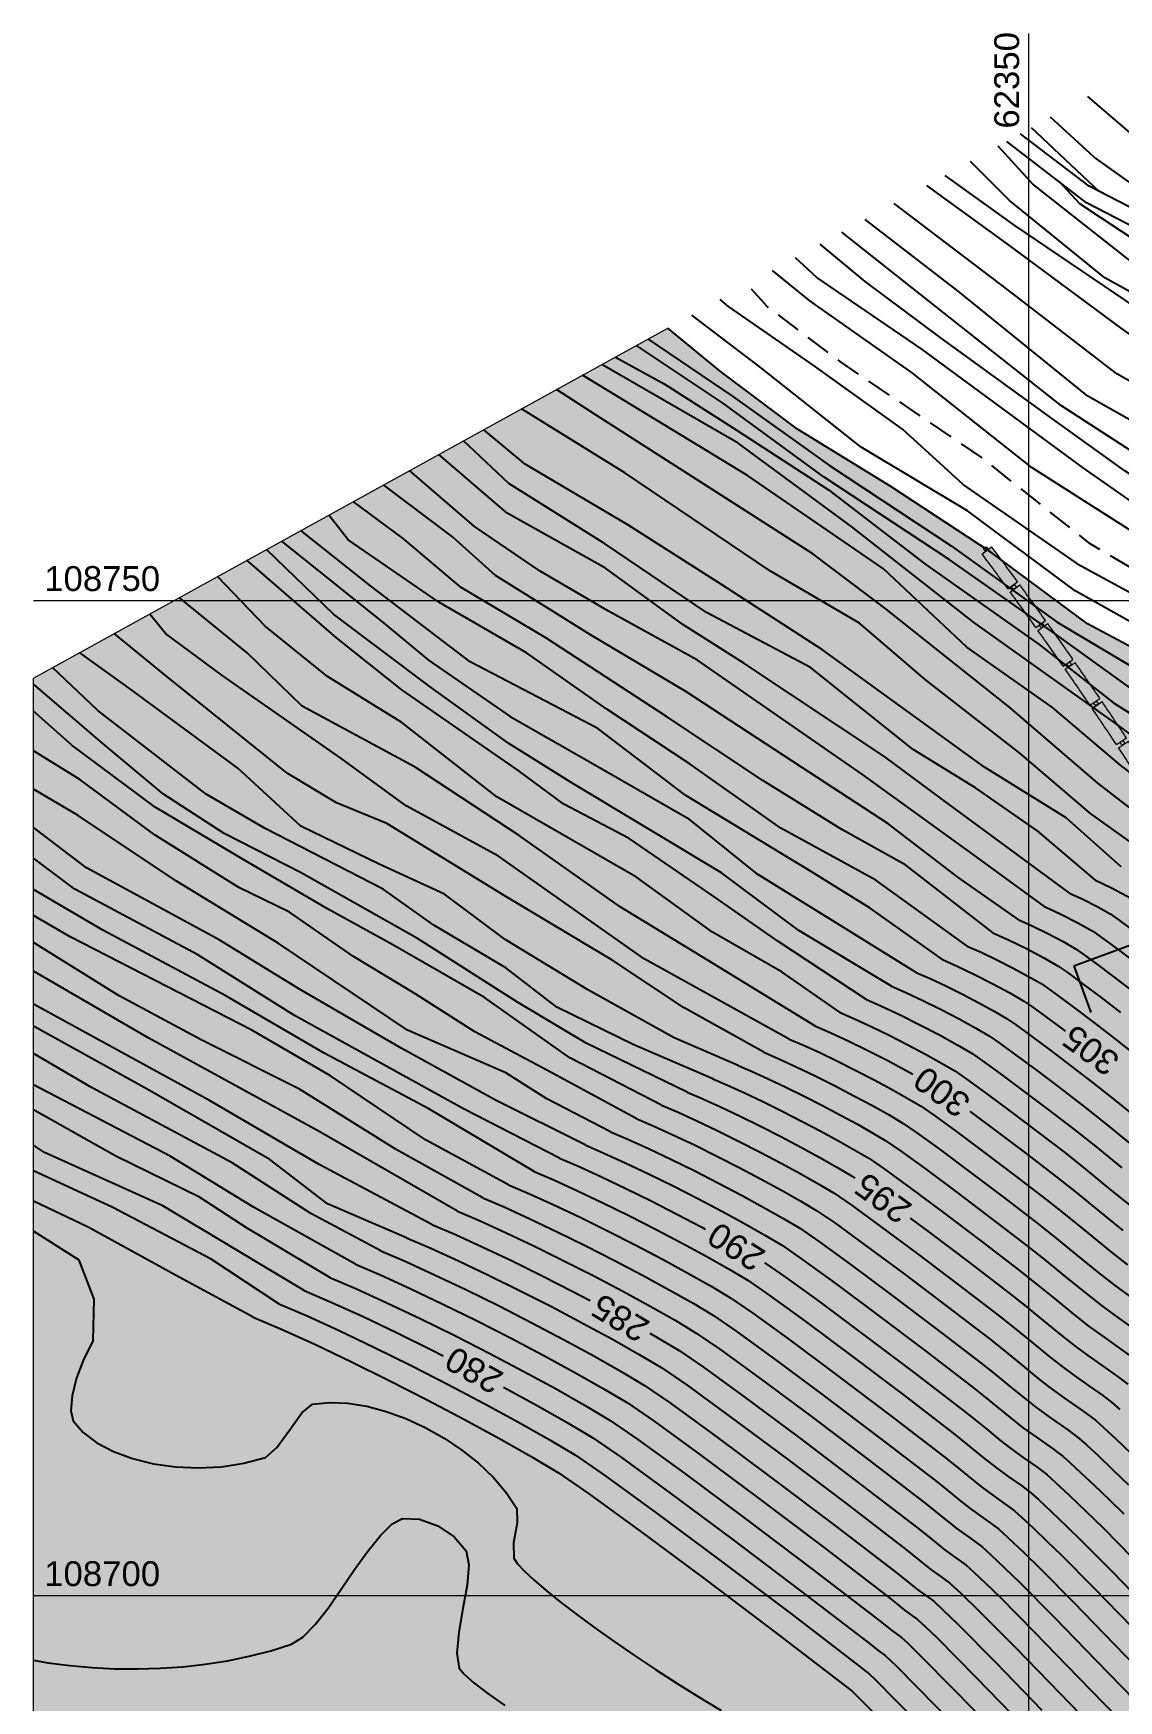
# Model space of a CAD drawing. Extents: x 61466 to 63015, y 108404 to 110397.
# Drawn here: x 62300 to 62354.5, y 109249.8 to 109333.6 of the extents above; entities that cross this region are included whole.
import ezdxf
from ezdxf.enums import TextEntityAlignment as Align

# ---------------------------------------------------------------- set-up
doc = ezdxf.new("R2010")
doc.units = 0
doc.header["$LTSCALE"] = 1.000015
doc.header["$MEASUREMENT"] = 0
doc.linetypes.add('TRATTEGGIATA2', pattern=[0.375, 0.25, -0.125])
for name, color, linetype in [('colore lago', 131, 'Continuous'), ('coordinate', 2, 'Continuous'), ('curve livello 1m', 2, 'Continuous'), ('curve livello 5m', 7, 'Continuous'), ('LIN025CO', 7, 'Continuous'), ('LIN07CO', 4, 'Continuous'), ('LINCOLO-ROSSO-025', 10, 'Continuous'), ('Strade', 7, 'Continuous'), ('TEXT050', 3, 'Continuous'), ('TRATTCOLO-32', 255, 'Continuous')]:
    doc.layers.add(name, color=color, linetype=linetype)
doc.layers.add('Colori bordi', color=5, linetype='Continuous', plot=False)
doc.layers.add('no_plot', color=5, linetype='Continuous', plot=False)
doc.styles.add('ARIAL', font='arial.ttf')

# ---------------------------------------------------------------- blocks, each defined once
blk = doc.blocks.new('SEZ1')
at = {"layer": 'LIN07CO'}
for q in [(-0.5, 1.5), (0, 0)]:
    blk.add_line((0, 1.5), q, dxfattribs=at)
at = {"layer": 'TEXT050', "style": 'ARIAL'}
blk.add_attdef('NOME_SEZIONE', text='', height=0.4, dxfattribs=at).set_placement((-0.25, 1.167), align=Align.MIDDLE)
blk = doc.blocks.new('barrageflott')
at = {"layer": 'TRATTCOLO-32'}
h = blk.add_hatch(color=256, dxfattribs=at)
h.paths.add_polyline_path([(-40.677, 110.423), (-41.157, 110.064, -0.002639), (-39.854, 108.3), (-39.369, 108.655, 0.002639)])
h.paths.add_polyline_path([(-39.257, 108.501), (-39.742, 108.147, -0.002639), (-38.458, 106.369), (-37.97, 106.717, 0.002639)])
h.paths.add_polyline_path([(-37.86, 106.563), (-38.348, 106.214, -0.002639), (-37.085, 104.422), (-36.593, 104.764, 0.002639)])
h.paths.add_polyline_path([(-36.484, 104.608), (-36.977, 104.266, -0.002639), (-35.735, 102.459), (-35.238, 102.796, 0.002639)])
h.paths.add_polyline_path([(-35.131, 102.639), (-35.628, 102.302, -0.002639), (-34.406, 100.48), (-33.906, 100.812, 0.002639)])
h.paths.add_polyline_path([(-33.801, 100.653), (-34.302, 100.322, -0.002639), (-33.101, 98.487), (-32.597, 98.813, 0.002639)])
h.paths.add_polyline_path([(-32.494, 98.653), (-32.998, 98.328, -0.002639), (-31.819, 96.479), (-31.311, 96.799, 0.002639)])
h.paths.add_polyline_path([(-31.21, 96.638), (-31.718, 96.318, -0.002639), (-30.56, 94.456), (-30.048, 94.77, 0.002639)])
h.paths.add_polyline_path([(-29.949, 94.608), (-30.46, 94.294, -0.002639), (-29.324, 92.419), (-28.809, 92.727, 0.002639)])
h.paths.add_polyline_path([(-28.711, 92.564), (-29.226, 92.256, -0.002639), (-28.111, 90.367), (-27.593, 90.67, 0.002639)])
h.paths.add_polyline_path([(-27.497, 90.505), (-28.016, 90.203, -0.002639), (-26.922, 88.302), (-26.401, 88.599, 0.002639)])
h.paths.add_polyline_path([(-26.307, 88.433), (-26.829, 88.137, -0.002639), (-25.757, 86.224), (-25.232, 86.514, 0.002639)])
h.paths.add_polyline_path([(-25.14, 86.348), (-25.665, 86.058, -0.002639), (-24.616, 84.132), (-24.088, 84.416, 0.002639)])
h.paths.add_polyline_path([(-23.998, 84.249), (-24.526, 83.965, -0.002639), (-23.499, 82.027), (-22.967, 82.306, 0.002639)])
h.paths.add_polyline_path([(-22.879, 82.137), (-23.411, 81.859, -0.002639), (-22.406, 79.91), (-21.871, 80.182, 0.002639)])
h.paths.add_polyline_path([(-21.785, 80.013), (-22.32, 79.741, -0.002639), (-21.337, 77.78), (-20.799, 78.046, 0.002639)])
h.paths.add_polyline_path([(-20.715, 77.876), (-21.253, 77.61, -0.002639), (-20.293, 75.639), (-19.752, 75.898, 0.002639)])
h.paths.add_polyline_path([(-19.67, 75.727), (-20.211, 75.468, -0.002639), (-19.274, 73.485), (-18.73, 73.738, 0.002639)])
h.paths.add_polyline_path([(-16.684, 69.21), (-17.233, 68.969, -0.002639), (-16.365, 66.956), (-15.812, 67.19, 0.002639)])
h.paths.add_polyline_path([(-17.654, 71.394), (-18.201, 71.147, -0.002639), (-17.309, 69.143), (-16.76, 69.384, 0.002639)])
h.paths.add_polyline_path([(-18.65, 73.566), (-19.194, 73.313, -0.002639), (-18.279, 71.32), (-17.732, 71.567, 0.002639)])
h = blk.add_hatch(color=256, dxfattribs=at)
h.paths.add_polyline_path([(-4.689, 33.162, 0.002639), (-5.201, 35.3), (-5.784, 35.158, -0.002639), (-5.273, 33.025)])
h.paths.add_polyline_path([(-5.247, 35.485, 0.002639), (-5.784, 37.618), (-6.365, 37.468, -0.002639), (-5.829, 35.342)])
h.paths.add_polyline_path([(-5.831, 37.802, 0.002639), (-6.393, 39.929), (-6.972, 39.773, -0.002639), (-6.412, 37.652)])
h.paths.add_polyline_path([(-6.442, 40.112, 0.002639), (-7.028, 42.232), (-7.606, 42.07, -0.002639), (-7.022, 39.956)])
h.paths.add_polyline_path([(-7.08, 42.415, 0.002639), (-7.69, 44.529), (-8.266, 44.359, -0.002639), (-7.657, 42.252)])
h.paths.add_polyline_path([(-7.744, 44.711, 0.002639), (-8.378, 46.817), (-8.952, 46.641, -0.002639), (-8.319, 44.541)])
h.paths.add_polyline_path([(-8.434, 46.999, 0.002639), (-9.092, 49.097), (-9.664, 48.915, -0.002639), (-9.007, 46.822)])
h.paths.add_polyline_path([(-9.15, 49.279, 0.002639), (-9.833, 51.37), (-10.402, 51.18, -0.002639), (-9.722, 49.095)])
h.paths.add_polyline_path([(-9.893, 51.55, 0.002639), (-10.599, 53.633), (-11.166, 53.437, -0.002639), (-10.462, 51.36)])
h.paths.add_polyline_path([(-10.661, 53.813, 0.002639), (-11.392, 55.887), (-11.956, 55.685, -0.002639), (-11.228, 53.616)])
h.paths.add_polyline_path([(-11.456, 56.066, 0.002639), (-12.21, 58.133), (-12.772, 57.924, -0.002639), (-12.02, 55.864)])
h.paths.add_polyline_path([(-12.276, 58.311, 0.002639), (-13.053, 60.368), (-13.614, 60.153, -0.002639), (-12.838, 58.102)])
h.paths.add_polyline_path([(-13.122, 60.546, 0.002639), (-13.923, 62.594), (-14.481, 62.373, -0.002639), (-13.682, 60.33)])
h.paths.add_polyline_path([(-13.993, 62.771, 0.002639), (-14.818, 64.81), (-15.373, 64.582, -0.002639), (-14.551, 62.549)])
h.paths.add_polyline_path([(-14.89, 64.986, 0.002639), (-15.738, 67.015), (-16.29, 66.781, -0.002639), (-15.445, 64.758)])
h = blk.add_hatch(color=256, dxfattribs=at)
h.paths.add_polyline_path([(-1.192, 14.374, 0.002639), (-1.506, 16.55), (-2.1, 16.462, -0.002639), (-1.786, 14.291)])
h.paths.add_polyline_path([(-1.534, 16.739, 0.002639), (-1.874, 18.912), (-2.466, 18.816, -0.002639), (-2.128, 16.649)])
h.paths.add_polyline_path([(-1.904, 19.099, 0.002639), (-2.268, 21.269), (-2.86, 21.166, -0.002639), (-2.496, 19.003)])
h.paths.add_polyline_path([(-2.301, 21.456, 0.002639), (-2.69, 23.621), (-3.28, 23.511, -0.002639), (-2.892, 21.353)])
h.paths.add_polyline_path([(-2.725, 23.808, 0.002639), (-3.139, 25.968), (-3.727, 25.852, -0.002639), (-3.315, 23.698)])
h.paths.add_polyline_path([(-3.176, 26.154, 0.002639), (-3.614, 28.31), (-4.202, 28.187, -0.002639), (-3.764, 26.038)])
h.paths.add_polyline_path([(-3.653, 28.496, 0.002639), (-4.117, 30.646), (-4.702, 30.516, -0.002639), (-4.24, 28.373)])
h.paths.add_polyline_path([(-4.158, 30.832, 0.002639), (-4.646, 32.976), (-5.23, 32.84, -0.002639), (-4.743, 30.702)])
h = blk.add_hatch(color=256, dxfattribs=at)
h.paths.add_polyline_path([(0.293, 0.116, 0.002639), (0.129, 2.309), (-0.469, 2.261, -0.002639), (-0.306, 0.074)])
h.paths.add_polyline_path([(0.114, 2.498, 0.002639), (-0.076, 4.69), (-0.673, 4.635, -0.002639), (-0.485, 2.45)])
h.paths.add_polyline_path([(-0.093, 4.879, 0.002639), (-0.307, 7.068), (-0.904, 7.007, -0.002639), (-0.69, 4.824)])
h.paths.add_polyline_path([(-0.327, 7.257, 0.002639), (-0.566, 9.444), (-1.162, 9.375, -0.002639), (-0.924, 7.195)])
h.paths.add_polyline_path([(-0.588, 9.633, 0.002639), (-0.852, 11.816), (-1.448, 11.741, -0.002639), (-1.184, 9.564)])
h.paths.add_polyline_path([(-0.876, 12.005, 0.002639), (-1.166, 14.185), (-1.76, 14.103, -0.002639), (-1.471, 11.929)])
at = {"layer": 'LINCOLO-ROSSO-025', "lineweight": 0}
for p, q in [((-41.157, 110.064), (-40.677, 110.423)), ((-39.854, 108.3), (-39.369, 108.655)), ((-39.742, 108.147), (-39.257, 108.501)), ((-38.458, 106.369), (-37.97, 106.717)), ((-38.348, 106.214), (-37.86, 106.563)), ((-37.085, 104.422), (-36.593, 104.764)), ((-36.977, 104.266), (-36.484, 104.608)), ((-35.735, 102.459), (-35.238, 102.796)), ((-35.628, 102.302), (-35.131, 102.639)), ((-34.406, 100.48), (-33.906, 100.812)), ((-34.302, 100.322), (-33.801, 100.653)), ((-33.101, 98.487), (-32.597, 98.813)), ((-32.998, 98.328), (-32.494, 98.653)), ((-31.819, 96.479), (-31.311, 96.799)), ((-31.718, 96.318), (-31.21, 96.638)), ((-30.56, 94.456), (-30.048, 94.77)), ((-30.46, 94.294), (-29.949, 94.608)), ((-29.324, 92.419), (-28.809, 92.727)), ((-29.226, 92.256), (-28.711, 92.564)), ((-28.111, 90.367), (-27.593, 90.67)), ((-28.016, 90.203), (-27.497, 90.505)), ((-26.922, 88.302), (-26.401, 88.599)), ((-26.829, 88.137), (-26.307, 88.433)), ((-25.757, 86.224), (-25.232, 86.514)), ((-25.665, 86.058), (-25.14, 86.348)), ((-24.616, 84.132), (-24.088, 84.416)), ((-24.526, 83.965), (-23.998, 84.249)), ((-23.499, 82.027), (-22.967, 82.306)), ((-23.411, 81.859), (-22.879, 82.137)), ((-22.406, 79.91), (-21.871, 80.182)), ((-22.32, 79.741), (-21.785, 80.013)), ((-21.337, 77.78), (-20.799, 78.046)), ((-21.253, 77.61), (-20.715, 77.876)), ((-20.293, 75.639), (-19.752, 75.898)), ((-20.211, 75.468), (-19.67, 75.727)), ((-19.274, 73.485), (-18.73, 73.738)), ((-19.194, 73.313), (-18.65, 73.566)), ((-18.279, 71.32), (-17.732, 71.567)), ((-18.201, 71.147), (-17.654, 71.394)), ((-17.309, 69.143), (-16.76, 69.384)), ((-17.233, 68.969), (-16.684, 69.21)), ((-16.365, 66.956), (-15.812, 67.19)), ((-16.29, 66.781), (-15.738, 67.015)), ((-15.445, 64.758), (-14.89, 64.986)), ((-15.373, 64.582), (-14.818, 64.81)), ((-14.551, 62.549), (-13.993, 62.771)), ((-14.481, 62.373), (-13.923, 62.594)), ((-13.682, 60.33), (-13.122, 60.546)), ((-13.614, 60.153), (-13.053, 60.368)), ((-12.838, 58.102), (-12.276, 58.311)), ((-12.772, 57.924), (-12.21, 58.133)), ((-12.02, 55.864), (-11.456, 56.066)), ((-11.956, 55.685), (-11.392, 55.887)), ((-11.228, 53.616), (-10.661, 53.813)), ((-11.166, 53.437), (-10.599, 53.633)), ((-10.462, 51.36), (-9.893, 51.55)), ((-10.402, 51.18), (-9.833, 51.37)), ((-9.722, 49.095), (-9.15, 49.279)), ((-9.664, 48.915), (-9.092, 49.097)), ((-9.007, 46.822), (-8.434, 46.999)), ((-8.952, 46.641), (-8.378, 46.817)), ((-8.319, 44.541), (-7.744, 44.711)), ((-8.266, 44.359), (-7.69, 44.529)), ((-7.657, 42.252), (-7.08, 42.415)), ((-7.606, 42.07), (-7.028, 42.232)), ((-7.022, 39.956), (-6.442, 40.112)), ((-6.972, 39.773), (-6.393, 39.929)), ((-6.412, 37.652), (-5.831, 37.802)), ((-6.365, 37.468), (-5.784, 37.618)), ((-5.829, 35.342), (-5.247, 35.485)), ((-5.784, 35.158), (-5.201, 35.3)), ((-5.273, 33.025), (-4.689, 33.162)), ((-5.23, 32.84), (-4.646, 32.976)), ((-4.743, 30.702), (-4.158, 30.832)), ((-4.702, 30.516), (-4.117, 30.646)), ((-4.24, 28.373), (-3.653, 28.496)), ((-4.202, 28.187), (-3.614, 28.31)), ((-3.764, 26.038), (-3.176, 26.154)), ((-3.727, 25.852), (-3.139, 25.968)), ((-3.315, 23.698), (-2.725, 23.808)), ((-3.28, 23.511), (-2.69, 23.621)), ((-2.892, 21.353), (-2.301, 21.456)), ((-2.86, 21.166), (-2.268, 21.269)), ((-2.496, 19.003), (-1.904, 19.099)), ((-2.466, 18.816), (-1.874, 18.912)), ((-2.128, 16.649), (-1.534, 16.739)), ((-2.1, 16.462), (-1.506, 16.55)), ((-1.786, 14.291), (-1.192, 14.374)), ((-1.76, 14.103), (-1.166, 14.185)), ((-1.471, 11.929), (-0.876, 12.005)), ((-1.448, 11.741), (-0.852, 11.816)), ((-1.184, 9.564), (-0.588, 9.633)), ((-1.162, 9.375), (-0.566, 9.444)), ((-0.924, 7.195), (-0.327, 7.257)), ((-0.904, 7.007), (-0.307, 7.068)), ((-0.69, 4.824), (-0.093, 4.879)), ((-0.673, 4.635), (-0.076, 4.69)), ((-0.485, 2.45), (0.114, 2.498)), ((-0.469, 2.261), (0.129, 2.309)), ((-0.306, 0.074), (0.293, 0.116))]:
    blk.add_line(p, q, dxfattribs=at)
for centre in [(-40.974, 110.32), (-39.555, 108.401), (-38.159, 106.466), (-36.785, 104.515), (-35.433, 102.549), (-34.104, 100.567), (-32.798, 98.57), (-31.514, 96.558), (-30.254, 94.532), (-29.018, 92.491), (-27.804, 90.436), (-26.615, 88.368), (-25.449, 86.286), (-24.307, 84.191), (-23.189, 82.082), (-22.095, 79.962), (-21.026, 77.828), (-19.982, 75.683), (-18.962, 73.526), (-17.967, 71.357), (-16.996, 69.177), (-16.051, 66.986), (-15.131, 64.784), (-14.237, 62.572), (-13.368, 60.349), (-12.524, 58.117), (-11.706, 55.876), (-10.914, 53.625), (-10.147, 51.365), (-9.407, 49.097), (-8.693, 46.82), (-8.005, 44.535), (-7.343, 42.242), (-6.707, 39.942), (-6.098, 37.635), (-5.515, 35.321), (-4.959, 33.001), (-4.43, 30.674), (-3.927, 28.341), (-3.451, 26.003), (-3.002, 23.659), (-2.58, 21.311), (-2.185, 18.958), (-1.817, 16.6), (-1.476, 14.238), (-1.162, 11.873), (-0.875, 9.504), (-0.615, 7.132), (-0.383, 4.757), (-0.178, 2.38), (0, 0)]:
    blk.add_circle(centre, 0.095, dxfattribs=at)
for radius, start, end in [(207.744, 36.17394, 36.77881), (208.344, 36.17394, 36.77881), (207.744, 35.51677, 36.12164), (208.344, 35.51677, 36.12164), (208.344, 34.85959, 35.46446), (207.744, 34.85959, 35.46446), (207.744, 34.20242, 34.80729), (208.344, 34.20242, 34.80729), (207.744, 33.54525, 34.15012), (208.344, 33.54525, 34.15012), (208.344, 32.88807, 33.49294), (207.744, 32.88807, 33.49294), (207.744, 32.2309, 32.83577), (208.344, 32.2309, 32.83577), (208.344, 31.57373, 32.1786), (207.744, 31.57373, 32.1786), (207.744, 30.91655, 31.52142), (208.344, 30.91655, 31.52142), (207.744, 30.25938, 30.86425), (208.344, 30.25938, 30.86425), (208.344, 29.60221, 30.20708), (207.744, 29.60221, 30.20708), (207.744, 28.94503, 29.54991), (208.344, 28.94503, 29.54991), (208.344, 28.28786, 28.89273), (207.744, 28.28786, 28.89273), (207.744, 27.63069, 28.23556), (208.344, 27.63069, 28.23556), (208.344, 26.97352, 27.57839), (207.744, 26.97352, 27.57839), (207.744, 26.31634, 26.92121), (208.344, 26.31634, 26.92121), (207.744, 25.65917, 26.26404), (208.344, 25.65917, 26.26404), (207.744, 25.002, 25.60687), (208.344, 25.002, 25.60687), (207.744, 24.34482, 24.94969), (208.344, 24.34482, 24.94969), (208.344, 23.68765, 24.29252), (207.744, 23.68765, 24.29252), (207.744, 23.03048, 23.63535), (208.344, 23.03048, 23.63535), (207.744, 22.3733, 22.97817), (208.344, 22.3733, 22.97817), (207.744, 21.71613, 22.321), (208.344, 21.71613, 22.321), (207.744, 21.05896, 21.66383), (208.344, 21.05896, 21.66383), (208.344, 20.40178, 21.00665), (207.744, 20.40178, 21.00665), (207.744, 19.74461, 20.34948), (208.344, 19.74461, 20.34948), (207.744, 19.08744, 19.69231), (208.344, 19.08744, 19.69231), (208.344, 18.43027, 19.03514), (207.744, 18.43027, 19.03514), (207.744, 17.77309, 18.37796), (208.344, 17.77309, 18.37796), (207.744, 17.11592, 17.72079), (208.344, 17.11592, 17.72079), (207.744, 16.45875, 17.06362), (208.344, 16.45875, 17.06362), (208.344, 15.80157, 16.40644), (207.744, 15.80157, 16.40644), (207.744, 15.1444, 15.74927), (208.344, 15.1444, 15.74927), (207.744, 14.48723, 15.0921), (208.344, 14.48723, 15.0921), (207.744, 13.83005, 14.43492), (208.344, 13.83005, 14.43492), (208.344, 13.17288, 13.77775), (207.744, 13.17288, 13.77775), (207.744, 12.51571, 13.12058), (208.344, 12.51571, 13.12058), (207.744, 11.85853, 12.4634), (208.344, 11.85853, 12.4634), (207.744, 11.20136, 11.80623), (208.344, 11.20136, 11.80623), (207.744, 10.54419, 11.14906), (208.344, 10.54419, 11.14906), (207.744, 9.88701, 10.49189), (208.344, 9.88701, 10.49189), (207.744, 9.22984, 9.83471), (208.344, 9.22984, 9.83471), (207.744, 8.57267, 9.17754), (208.344, 8.57267, 9.17754), (207.744, 7.9155, 8.52037), (208.344, 7.9155, 8.52037), (207.744, 7.25832, 7.86319), (208.344, 7.25832, 7.86319), (207.744, 6.60115, 7.20602), (208.344, 6.60115, 7.20602), (207.744, 5.94398, 6.54885), (208.344, 5.94398, 6.54885), (207.744, 5.2868, 5.89167), (208.344, 5.2868, 5.89167), (207.744, 4.62963, 5.2345), (208.344, 4.62963, 5.2345), (207.744, 3.97246, 4.57733), (208.344, 3.97246, 4.57733)]:
    blk.add_arc((-207.55, -14.318), radius, start, end, dxfattribs=at)

msp = doc.modelspace()

# ---------------------------------------------------------------- hatches: boundary and pattern name
at = {"layer": 'colore lago', "linetype": 'Continuous', "lineweight": 0}
msp.add_hatch(color=256, dxfattribs=at).paths.add_polyline_path([(62395.432, 109267.497), (62396.026, 109266.925), (62396.545, 109265.876), (62395.703, 109265.642), (62400.102, 109260.013), (62413.395, 109263.699), (62414.097, 109262.8), (62408.577, 109253.044), (62412.975, 109247.414), (62413.775, 109248.828), (62413.775, 109247.267), (62414.821, 109245.294), (62415.316, 109244.359), (62415.726, 109243.586), (62415.989, 109243.089), (62416.308, 109242.486), (62417.091, 109241.948), (62417.986, 109241.38), (62418.762, 109240.929), (62419.277, 109240.681), (62419.98, 109240.594), (62420.747, 109240.508), (62421.269, 109240.325), (62422.042, 109240.006), (62422.834, 109239.647), (62423.302, 109239.389), (62424.281, 109238.376), (62425.656, 109236.946), (62426.449, 109236.138), (62427.156, 109235.422), (62427.673, 109234.904), (62427.895, 109234.691), (62428.432, 109234.455), (62429.04, 109233.991), (62429.869, 109233.283), (62430.484, 109232.701), (62430.843, 109232.314), (62431.218, 109231.435), (62431.557, 109230.367), (62431.913, 109229.599), (62432.355, 109229.318), (62432.858, 109229.013), (62433.455, 109228.302), (62434.097, 109227.397), (62434.701, 109226.672), (62435.197, 109226.351), (62435.685, 109226.081), (62436.144, 109225.827), (62436.707, 109225.46), (62437.492, 109224.926), (62438.358, 109224.324), (62439.162, 109223.749), (62440.078, 109223.067), (62441.13, 109222.261), (62442.002, 109221.573), (62442.908, 109220.83), (62443.789, 109220.092), (62444.562, 109219.43), (62445.144, 109218.915), (62445.453, 109218.618), (62446.014, 109217.736), (62446.501, 109217.012), (62447.153, 109216.771), (62448.876, 109216.153), (62447.183, 109207.821), (62446.943, 109206.638), (62441.595, 109207.566), (62436.09, 109208.111), (62430.527, 109208.307), (62424.984, 109208.14), (62419.433, 109207.618), (62413.953, 109206.708), (62408.529, 109205.43), (62403.21, 109203.835), (62398.021, 109201.868), (62392.955, 109199.558), (62388.067, 109196.944), (62383.347, 109193.985), (62379.143, 109190.99), (62374.987, 109187.599), (62370.912, 109183.823), (62367.864, 109180.621), (62364.577, 109176.791), (62361.992, 109173.373), (62358.884, 109168.77), (62356.087, 109163.954), (62353.615, 109158.995), (62351.491, 109153.861), (62349.698, 109148.591), (62348.257, 109143.219), (62347.162, 109137.77), (62346.433, 109132.277), (62346.076, 109126.898), (62346.067, 109121.341), (62346.414, 109115.779), (62347.156, 109110.285), (62348.241, 109104.828), (62349.108, 109101.614), (62347.868, 109098.968), (62343.805, 109097.411), (62343.071, 109098.002), (62342.215, 109098.471), (62341.494, 109098.676), (62340.731, 109098.468), (62339.788, 109097.966), (62338.814, 109097.438), (62337.958, 109097.152), (62337.463, 109097.238), (62336.538, 109097.445), (62334.253, 109098.04), (62331.322, 109098.856), (62328.139, 109099.756), (62325.098, 109100.605), (62322.593, 109101.266), (62321.848, 109101.432), (62320.984, 109101.616), (62320.474, 109101.737), (62319.859, 109102.034), (62319.103, 109102.406), (62317.961, 109102.895), (62316.581, 109103.457), (62315.066, 109104.06), (62313.523, 109104.67), (62312.055, 109105.255), (62310.769, 109105.782), (62309.769, 109106.218), (62309.112, 109106.546), (62308.074, 109107.202), (62305.134, 109108.9), (62301.974, 109110.917), (62300, 109112.216), (62300, 109301.173), (62331.882, 109318.75), (62334.507, 109316.583), (62338.392, 109313.671), (62343.084, 109310.793), (62348.103, 109307.499), (62352.959, 109303.893), (62356.982, 109301.743), (62363.411, 109296.783), (62364.524, 109296.264), (62365.637, 109295.744), (62364.74, 109295.415), (62363.36, 109294.91), (62368.197, 109289.653), (62381.151, 109294.398), (62381.923, 109293.558), (62377.207, 109283.389), (62382.044, 109278.132), (62383.531, 109281.339), (62384.61, 109280.843), (62384.891, 109280.571), (62385.513, 109280.078), (62386.29, 109279.511), (62387.153, 109278.905), (62388.028, 109278.295), (62388.845, 109277.717), (62389.533, 109277.207), (62390.019, 109276.799), (62390.461, 109276.26), (62391.046, 109275.538), (62391.593, 109274.911), (62392.228, 109274.192), (62392.561, 109273.803), (62392.862, 109273.159), (62393.16, 109272.316), (62393.758, 109270.407), (62394.064, 109269.526), (62394.378, 109268.819)])

# ---------------------------------------------------------------- linework, layer by layer
at = {"layer": 'Colori bordi', "linetype": 'Continuous', "lineweight": 0, "flags": 128}
msp.add_lwpolyline([(62300, 109112.216), (62300, 109301.173), (62331.882, 109318.75), (62334.507, 109316.583), (62338.392, 109313.671), (62343.084, 109310.793), (62348.103, 109307.499), (62352.959, 109303.893), (62356.982, 109301.743)], dxfattribs=at)
at = {"layer": 'coordinate', "linetype": 'Continuous', "lineweight": 0}
for p, q in [((62350, 109333.555), (62350, 108959.046)), ((62300, 109305.071), (62366.988, 109305.071)), ((62300, 109255.071), (62421.182, 109255.071))]:
    msp.add_line(p, q, dxfattribs=at)
at = {"layer": 'curve livello 1m', "color": 152, "linetype": 'TRATTEGGIATA2', "ltscale": 5, "flags": 128}
msp.add_lwpolyline([(62368.41, 109296.759), (62367.79, 109298.45), (62367.548, 109298.655), (62366.859, 109299.251), (62366.28, 109299.765), (62363.989, 109301.396), (62359.48, 109304.17), (62353.098, 109307.915), (62347.687, 109312.214), (62340.542, 109317.069), (62336.866, 109319.843), (62335.869, 109320.948)], dxfattribs=at)
at = {"layer": 'curve livello 5m', "color": 2, "flags": 128}
for points in [[(62353.555, 109325.619), (62350.153, 109328.824)], [(62365.048, 109311.413), (62360.811, 109314.399), (62354.653, 109318.744), (62349.039, 109322.908), (62344.887, 109325.921)], [(62365.048, 109303.314), (62363.503, 109304.101), (62358.3, 109307.845), (62352.751, 109311.729), (62344.635, 109317.693), (62339.363, 109321.299), (62338.299, 109322.289)], [(62360.553, 109298.997), (62360.553, 109298.997), (62356.982, 109301.743), (62352.959, 109303.893), (62348.103, 109307.499), (62343.084, 109310.793), (62338.392, 109313.671), (62334.507, 109316.583), (62331.882, 109318.75)], [(62357.379, 109294.703), (62354.629, 109296.769), (62351.207, 109299.683), (62346.898, 109302.724), (62342.716, 109306.652), (62335.872, 109311.34), (62327.598, 109316.389)], [(62352.083, 109290.352), (62345.694, 109295.05), (62342.782, 109297.215), (62335.687, 109301.918), (62332.625, 109303.86), (62328.742, 109306.697), (62323.813, 109309.459), (62320.379, 109312.408)], [(62345.671, 109287.025), (62342.035, 109289.6), (62339.048, 109291.466), (62332.774, 109295.274), (62328.368, 109298.633), (62321.946, 109301.993), (62316.942, 109305.801), (62313.431, 109308.578)], [(62339.26, 109283.698), (62333.895, 109286.986), (62329.489, 109289.674), (62324.41, 109293.258), (62319.183, 109296.692), (62313.507, 109299.753), (62310.744, 109302.441), (62307.332, 109305.215)], [(62332.848, 109280.371), (62327.779, 109282.824), (62324.321, 109284.881), (62319.299, 109288.091), (62313.453, 109291.384), (62309.583, 109293.359), (62306.537, 109295.335), (62303.491, 109297.886), (62300, 109300.861)], [(62326.437, 109277.044), (62321.604, 109279.531), (62313.124, 109284.223), (62308.266, 109287.268), (62302.091, 109290.561), (62300, 109292.118)], [(62352.083, 109290.352), (62352.73, 109290.058), (62353.474, 109289.678), (62354.092, 109289.327), (62354.092, 109289.327), (62354.502, 109289.037), (62355.216, 109288.507), (62356.018, 109287.895), (62357.468, 109286.741), (62357.609, 109286.626)], [(62345.671, 109287.025), (62346.412, 109286.699), (62347.29, 109286.278), (62348.206, 109285.81), (62349.063, 109285.347), (62349.762, 109284.939), (62350.165, 109284.661), (62350.853, 109284.161), (62351.732, 109283.507), (62351.841, 109283.425)], [(62320.026, 109273.717), (62314.359, 109276.733), (62308.843, 109279.943), (62300, 109284.784)], [(62339.26, 109283.698), (62340.031, 109283.365), (62340.929, 109282.947), (62341.899, 109282.472), (62342.889, 109281.967), (62343.844, 109281.46), (62344.181, 109281.272)], [(62332.848, 109280.371), (62333.633, 109280.036), (62334.53, 109279.627), (62335.506, 109279.162), (62336.525, 109278.658), (62337.556, 109278.132), (62338.562, 109277.603), (62339.511, 109277.086), (62340.369, 109276.6), (62341.101, 109276.162), (62341.276, 109276.041)], [(62347.043, 109279.402), (62347.079, 109279.376), (62348.404, 109278.391), (62349.875, 109277.28), (62351.349, 109276.149), (62351.349, 109276.149), (62352.35, 109275.353), (62353.559, 109274.369), (62354.736, 109273.413)], [(62313.614, 109270.39), (62306.509, 109274.654), (62300.559, 109277.335), (62300, 109277.703)], [(62326.437, 109277.044), (62327.42, 109276.624), (62328.543, 109276.112), (62329.764, 109275.53), (62331.041, 109274.899), (62332.331, 109274.241), (62333.592, 109273.577), (62333.758, 109273.487)], [(62320.026, 109273.717), (62321.206, 109273.213), (62322.556, 109272.597), (62324.023, 109271.898), (62325.557, 109271.139), (62327.107, 109270.349), (62327.967, 109269.896)], [(62344.058, 109274.031), (62345.077, 109273.274), (62347.043, 109271.788), (62349.014, 109270.277), (62349.014, 109270.277), (62349.791, 109269.659), (62350.729, 109268.896), (62351.641, 109268.154), (62352.341, 109267.601), (62352.341, 109267.601), (62352.977, 109267.136), (62353.772, 109266.574), (62354.512, 109266.049), (62354.984, 109265.697)], [(62336.729, 109271.798), (62336.771, 109271.773), (62336.771, 109271.773), (62337.791, 109271.072), (62339.53, 109269.807), (62341.749, 109268.157), (62344.212, 109266.297), (62346.679, 109264.404), (62346.679, 109264.404), (62347.231, 109263.965), (62347.898, 109263.422), (62348.547, 109262.895), (62349.044, 109262.502), (62349.044, 109262.502), (62349.68, 109262.042), (62350.426, 109261.515), (62350.923, 109261.149), (62350.923, 109261.149), (62351.34, 109260.774), (62352.036, 109260.121), (62352.881, 109259.313), (62353.741, 109258.477), (62353.741, 109258.477), (62355.213, 109256.989)], [(62313.614, 109270.39), (62314.993, 109269.801), (62316.568, 109269.083), (62318.282, 109268.266), (62320.073, 109267.38), (62320.588, 109267.118)], [(62330.977, 109268.25), (62331.34, 109268.044), (62332.441, 109267.384), (62332.441, 109267.384), (62333.666, 109266.542), (62335.755, 109265.023), (62338.421, 109263.04), (62341.38, 109260.805), (62344.345, 109258.531), (62345.068, 109257.949), (62345.747, 109257.403), (62345.747, 109257.403), (62346.351, 109256.97), (62346.862, 109256.6), (62346.862, 109256.6), (62347.232, 109256.264), (62347.851, 109255.677), (62348.533, 109255.016), (62348.533, 109255.016), (62350.301, 109253.229), (62352.491, 109250.973), (62354.464, 109248.947), (62355.581, 109247.846)], [(62323.621, 109265.543), (62323.651, 109265.527), (62325.318, 109264.62), (62326.825, 109263.766), (62328.111, 109262.996), (62328.111, 109262.996), (62329.542, 109262.012), (62331.98, 109260.238), (62335.094, 109257.923), (62338.548, 109255.314), (62342.01, 109252.659), (62342.01, 109252.659), (62342.451, 109252.304), (62342.8, 109252.052), (62343.325, 109251.555), (62345.39, 109249.468), (62347.947, 109246.835), (62350.25, 109244.469), (62351.554, 109243.184), (62351.554, 109243.184), (62351.887, 109242.948), (62355.297, 109240.482)]]:
    msp.add_lwpolyline(points, dxfattribs=at)
at = {"layer": 'no_plot', "flags": 128}
for points in [[(62370.778, 109316.707), (62369.072, 109317.975), (62366.297, 109319.848), (62363.592, 109321.928), (62360.262, 109324.702), (62356.378, 109327.476), (62352.984, 109330.385)], [(62362.337, 109321.075), (62359.543, 109322.908), (62353.295, 109327.344), (62351.101, 109329.347)], [(62371.945, 109310.486), (62367.42, 109314.218), (62363.346, 109316.662), (62356.193, 109321.278), (62350.216, 109325.986), (62348.47, 109327.896)], [(62371.629, 109309.383), (62366.968, 109312.86), (62364.704, 109314.67), (62359.724, 109318.02), (62353.838, 109321.278), (62349.039, 109325.171), (62347.08, 109327.13)], [(62365.412, 109312.72), (62361.988, 109315.394), (62358.637, 109316.933), (62355.468, 109319.74), (62349.311, 109323.904), (62345.807, 109326.428)], [(62372.261, 109311.588), (62368.507, 109314.399), (62363.889, 109317.205), (62360.086, 109319.74), (62356.826, 109322.184), (62352.571, 109324.99), (62351.547, 109326.099)], [(62365.048, 109309.692), (62361.164, 109312.636), (62354.436, 109316.45), (62348.955, 109320.68), (62343.244, 109325.015)], [(62365.048, 109307.685), (62363.523, 109308.475), (62359.361, 109311.734), (62352.979, 109315.34), (62346.458, 109320.611), (62341.795, 109324.216)], [(62365.048, 109306.428), (62362.274, 109307.989), (62357.21, 109311.249), (62351.661, 109314.855), (62345.765, 109319.501), (62340.623, 109323.57)], [(62365.048, 109305.356), (62361.561, 109307.152), (62354.832, 109311.59), (62351.156, 109314.226), (62345.606, 109318.248), (62341.791, 109321.091), (62339.53, 109322.967)], [(62365.048, 109302.131), (62363.434, 109303.199), (62358.578, 109306.389), (62350.184, 109311.729), (62344.15, 109316.514), (62339.016, 109320.12), (62337.13, 109321.644)], [(62365.789, 109298.54), (62362.185, 109300.633), (62356.428, 109304.725), (62352.612, 109306.805), (62346.716, 109310.897), (62343.664, 109313.671), (62339.224, 109316.861), (62334.924, 109319.843), (62334.5, 109320.194)], [(62361.086, 109300.011), (62356.913, 109302.991), (62352.335, 109305.557), (62346.924, 109309.579), (62341.583, 109312.769), (62336.519, 109316.791), (62333.077, 109319.409)], [(62330.888, 109318.202), (62335.149, 109315.318), (62339.995, 109311.857), (62346.12, 109307.811), (62351.445, 109303.978), (62356.451, 109300.996), (62360.254, 109298.285)], [(62329.243, 109317.296), (62331.687, 109315.957), (62335.362, 109313.614), (62339.942, 109310.633), (62344.788, 109306.906), (62350.54, 109302.86), (62354.268, 109299.931), (62358.634, 109297.163), (62359.412, 109296.543)], [(62359.776, 109297.341), (62356.504, 109299.665), (62351.339, 109303.392), (62346.013, 109307.119), (62339.729, 109311.272), (62334.616, 109314.999), (62330.309, 109317.883)], [(62358.874, 109295.522), (62354.64, 109298.707), (62347.238, 109303.978), (62341.114, 109308.769), (62335.409, 109312.977), (62328.558, 109316.918)], [(62357.212, 109293.014), (62353.488, 109295.882), (62349.053, 109299.683), (62342.842, 109304.625), (62339.167, 109307.412), (62328.268, 109314.381), (62326.281, 109315.662)], [(62355.93, 109292.348), (62353.108, 109294.362), (62349.56, 109297.402), (62344.798, 109301.097), (62341.512, 109303.934), (62337.031, 109306.547), (62329.713, 109311.475), (62324.52, 109314.692)], [(62353.365, 109291.017), (62350.474, 109293.482), (62347.337, 109295.647), (62344.2, 109297.588), (62339.048, 109301.694), (62333.82, 109304.457), (62328.742, 109307.891), (62323.888, 109310.952), (62321.61, 109313.087)], [(62354.647, 109291.683), (62351.892, 109294.154), (62347.785, 109296.692), (62339.645, 109302.59), (62334.567, 109305.875), (62329.862, 109308.862), (62324.709, 109311.923), (62322.629, 109313.649)], [(62350.8, 109289.687), (62347.038, 109292.437), (62341.661, 109296.319), (62338.002, 109298.857), (62333.372, 109302.068), (62328.891, 109304.532), (62325.456, 109306.547), (62322.17, 109308.787), (62318.906, 109311.597)], [(62349.518, 109289.021), (62346.441, 109291.167), (62342.931, 109293.855), (62338.599, 109296.692), (62332.774, 109300.5), (62327.995, 109303.337), (62323.216, 109306.323), (62321.05, 109308.265), (62317.591, 109310.871)], [(62348.236, 109288.356), (62343.827, 109291.765), (62340.616, 109293.557), (62336.658, 109296.02), (62331.804, 109299.231), (62325.755, 109303.188), (62321.498, 109305.726), (62318.585, 109308.19), (62316.074, 109310.035)], [(62346.954, 109287.69), (62342.333, 109291.018), (62337.554, 109293.631), (62332.999, 109296.842), (62328.816, 109299.604), (62324.784, 109302.441), (62320.378, 109304.979), (62315.822, 109308.115), (62314.85, 109309.36)], [(62312.46, 109308.042), (62317.689, 109303.86), (62319.855, 109302.068), (62323.962, 109299.231), (62327.771, 109297.066), (62332.849, 109294.154), (62336.284, 109291.391), (62340.018, 109289.077), (62344.389, 109286.36)], [(62343.107, 109285.694), (62338.45, 109288.48), (62334.567, 109291.391), (62327.099, 109295.871), (62323.888, 109297.887), (62319.93, 109300.724), (62315.075, 109304.382), (62311.71, 109307.629)], [(62341.824, 109285.029), (62337.405, 109287.957), (62334.193, 109290.197), (62329.937, 109293.109), (62326.651, 109294.826), (62324.336, 109296.543), (62318.511, 109300.575), (62315.225, 109303.188), (62310.731, 109307.089)], [(62340.542, 109284.364), (62337.629, 109286.389), (62334.119, 109288.405), (62330.31, 109291.167), (62323.29, 109295.199), (62318.511, 109298.932), (62314.777, 109301.246), (62311.64, 109303.785), (62309.248, 109306.272)], [(62337.978, 109283.033), (62330.683, 109287.061), (62323.365, 109292.213), (62318.735, 109294.751), (62315.449, 109297.14), (62309.474, 109301.321), (62306.637, 109303.412), (62305.833, 109304.389)], [(62336.695, 109282.367), (62332.7, 109284.597), (62329.115, 109286.986), (62323.738, 109290.197), (62317.764, 109293.855), (62315.225, 109294.9), (62312.76, 109296.394), (62306.711, 109301.246), (62304.052, 109303.407)], [(62335.413, 109281.702), (62332.196, 109283.085), (62327.887, 109285.492), (62323.705, 109288.026), (62320.663, 109290.307), (62317.368, 109291.827), (62313.439, 109293.728), (62310.271, 109296.642), (62304.948, 109300.57), (62302.316, 109302.45)], [(62334.131, 109281.037), (62330.166, 109282.741), (62326.297, 109284.634), (62323.744, 109286.61), (62320.122, 109288.75), (62317.57, 109290.561), (62311.642, 109293.606), (62308.678, 109295.335), (62303.244, 109299.532), (62300.962, 109301.703)], [(62331.566, 109279.706), (62326.955, 109282.083), (62322.674, 109285.128), (62318.064, 109287.762), (62314.77, 109289.573), (62310.571, 109292.042), (62306.126, 109294.676), (62301.927, 109297.804), (62300, 109299.511)], [(62330.284, 109279.04), (62326.05, 109281.342), (62322.18, 109283.4), (62319.216, 109285.293), (62316.088, 109287.186), (62312.877, 109289.408), (62310.324, 109290.643), (62306.126, 109293.277), (62302.338, 109296.075), (62300, 109297.51)], [(62329.002, 109278.375), (62325.803, 109280.025), (62323.744, 109281.342), (62318.805, 109283.482), (62312.3, 109287.845), (62307.196, 109290.972), (62302.256, 109294.265), (62300, 109295.58)], [(62327.719, 109277.71), (62323.25, 109279.943), (62318.475, 109282.577), (62313.371, 109285.54), (62309.336, 109288.009), (62302.668, 109291.631), (62300, 109293.658)], [(62325.155, 109276.379), (62319.875, 109279.531), (62314.606, 109282.33), (62309.666, 109285.211), (62303.491, 109288.503), (62300, 109290.553)], [(62353.365, 109291.017), (62354.174, 109290.636), (62354.958, 109290.205), (62354.958, 109290.205), (62355.547, 109289.781), (62356.485, 109289.069), (62356.485, 109289.069), (62357.98, 109287.88), (62359.787, 109286.41), (62361.544, 109284.982), (62362.89, 109283.917), (62362.89, 109283.917), (62363.653, 109283.355), (62364.612, 109282.67), (62365.646, 109281.94), (62366.633, 109281.242), (62367.452, 109280.653), (62367.98, 109280.25), (62367.98, 109280.25), (62368.812, 109279.511), (62368.917, 109279.413)], [(62350.8, 109289.687), (62351.581, 109289.331), (62352.479, 109288.873), (62353.226, 109288.45), (62353.226, 109288.45), (62353.722, 109288.099), (62354.583, 109287.459), (62355.551, 109286.72), (62355.551, 109286.72), (62356.956, 109285.602), (62358.654, 109284.221), (62360.306, 109282.879), (62361.572, 109281.877), (62361.572, 109281.877), (62362.289, 109281.349), (62363.19, 109280.705), (62364.162, 109280.019), (62365.09, 109279.363), (62365.859, 109278.81), (62366.356, 109278.431), (62366.356, 109278.431), (62367.137, 109277.736), (62368.417, 109276.545), (62368.917, 109276.071)], [(62323.872, 109275.713), (62319.71, 109277.967), (62314.935, 109281.177), (62310.983, 109283.482), (62301.844, 109288.174), (62300, 109289.238)], [(62349.518, 109289.021), (62350.179, 109288.727), (62350.962, 109288.341), (62351.733, 109287.934), (62352.36, 109287.572), (62352.36, 109287.572), (62352.744, 109287.305), (62353.411, 109286.815), (62354.233, 109286.197), (62355.084, 109285.546)], [(62348.236, 109288.356), (62348.994, 109288.018), (62349.891, 109287.576), (62350.775, 109287.109), (62351.494, 109286.694), (62351.494, 109286.694), (62351.934, 109286.388), (62352.699, 109285.826), (62353.642, 109285.118), (62354.617, 109284.371)], [(62322.59, 109275.048), (62318.228, 109277.474), (62313.371, 109280.519), (62308.431, 109282.988), (62304.314, 109285.211), (62300, 109287.875)], [(62346.954, 109287.69), (62347.619, 109287.398), (62348.407, 109287.019), (62349.23, 109286.599), (62350, 109286.183), (62350.628, 109285.817), (62350.628, 109285.817), (62350.99, 109285.567), (62351.608, 109285.118), (62352.397, 109284.531), (62353.273, 109283.87), (62354.15, 109283.197), (62354.15, 109283.197), (62355.421, 109282.186)], [(62321.308, 109274.383), (62314.359, 109278.379), (62305.796, 109283.071), (62300, 109286.446)], [(62344.389, 109286.36), (62345.056, 109286.069), (62345.84, 109285.699), (62346.679, 109285.281), (62347.509, 109284.848), (62348.269, 109284.43), (62348.896, 109284.061), (62348.896, 109284.061), (62349.34, 109283.755), (62350.098, 109283.204), (62351.066, 109282.484), (62352.14, 109281.673), (62353.216, 109280.848), (62353.216, 109280.848), (62354.397, 109279.908), (62355.824, 109278.748)], [(62343.107, 109285.694), (62343.835, 109285.377), (62344.692, 109284.973), (62345.608, 109284.516), (62346.515, 109284.043), (62347.345, 109283.587), (62348.03, 109283.183), (62348.03, 109283.183), (62348.515, 109282.849), (62349.343, 109282.247), (62350.401, 109281.461), (62351.574, 109280.575), (62352.749, 109279.673), (62352.749, 109279.673), (62353.885, 109278.769), (62355.258, 109277.653)], [(62341.824, 109285.029), (62342.615, 109284.685), (62343.543, 109284.246), (62344.537, 109283.751), (62345.521, 109283.238), (62346.421, 109282.743), (62347.163, 109282.306), (62347.163, 109282.306), (62347.69, 109281.943), (62348.589, 109281.29), (62349.735, 109280.437), (62351.007, 109279.476), (62352.282, 109278.499), (62352.282, 109278.499), (62353.373, 109277.63), (62354.692, 109276.558)], [(62340.542, 109284.364), (62341.261, 109284.053), (62342.098, 109283.663), (62343.004, 109283.22), (62343.927, 109282.749), (62344.817, 109282.277), (62345.624, 109281.828), (62346.297, 109281.428), (62346.297, 109281.428), (62346.865, 109281.037), (62347.834, 109280.333), (62349.07, 109279.414), (62350.441, 109278.378), (62351.815, 109277.324), (62351.815, 109277.324), (62352.862, 109276.492), (62354.125, 109275.464), (62355.355, 109274.465)], [(62318.743, 109273.052), (62314.77, 109274.757), (62311.889, 109276.98), (62305.714, 109280.519), (62300, 109283.671)], [(62337.978, 109283.033), (62338.689, 109282.727), (62339.51, 109282.349), (62340.401, 109281.919), (62341.325, 109281.457), (62342.241, 109280.981), (62343.113, 109280.512), (62343.9, 109280.069), (62344.565, 109279.672), (62344.565, 109279.672), (62345.216, 109279.225), (62346.324, 109278.419), (62347.739, 109277.367), (62349.308, 109276.181), (62350.882, 109274.975), (62350.882, 109274.975), (62351.838, 109274.214), (62352.993, 109273.274), (62354.117, 109272.361), (62354.978, 109271.68)], [(62317.461, 109272.386), (62313.947, 109274.264), (62309.995, 109276.815), (62302.915, 109280.601), (62300, 109282.305)], [(62336.695, 109282.367), (62337.452, 109282.042), (62338.324, 109281.641), (62339.272, 109281.184), (62340.254, 109280.692), (62341.228, 109280.186), (62342.155, 109279.687), (62342.992, 109279.216), (62343.699, 109278.795), (62343.699, 109278.795), (62344.391, 109278.319), (62345.569, 109277.463), (62347.073, 109276.344), (62348.742, 109275.083), (62350.415, 109273.8), (62350.415, 109273.8), (62351.326, 109273.075), (62352.427, 109272.18), (62353.498, 109271.309), (62354.319, 109270.66), (62354.319, 109270.66), (62355.066, 109270.115)], [(62335.413, 109281.702), (62336.119, 109281.4), (62336.925, 109281.033), (62337.802, 109280.614), (62338.719, 109280.161), (62339.645, 109279.689), (62340.55, 109279.213), (62341.404, 109278.748), (62342.175, 109278.311), (62342.833, 109277.917), (62342.833, 109277.917), (62343.566, 109277.414), (62344.814, 109276.506), (62346.408, 109275.32), (62348.176, 109273.985), (62349.948, 109272.626), (62349.948, 109272.626), (62350.814, 109271.936), (62351.861, 109271.085), (62352.879, 109270.258), (62353.659, 109269.64), (62353.659, 109269.64), (62354.37, 109269.122), (62355.256, 109268.495)], [(62316.179, 109271.721), (62311.065, 109274.593), (62306.867, 109277.144), (62300, 109280.737)], [(62334.131, 109281.037), (62334.876, 109280.718), (62335.728, 109280.33), (62336.654, 109279.888), (62337.622, 109279.409), (62338.6, 109278.911), (62339.556, 109278.408), (62340.458, 109277.917), (62341.272, 109277.456), (62341.967, 109277.039), (62341.967, 109277.039), (62342.741, 109276.508), (62344.059, 109275.549), (62345.742, 109274.297), (62347.609, 109272.886), (62349.481, 109271.451), (62349.481, 109271.451), (62350.302, 109270.798), (62351.295, 109269.99), (62352.26, 109269.206), (62353, 109268.62), (62353, 109268.62), (62353.673, 109268.129), (62354.514, 109267.534), (62355.297, 109266.979)], [(62331.566, 109279.706), (62332.39, 109279.353), (62333.333, 109278.924), (62334.357, 109278.435), (62335.429, 109277.906), (62336.511, 109277.354), (62337.568, 109276.797), (62338.565, 109276.255), (62339.466, 109275.744), (62340.235, 109275.284), (62340.235, 109275.284), (62341.091, 109274.696), (62342.549, 109273.635), (62344.411, 109272.25), (62346.477, 109270.69), (62348.547, 109269.102), (62348.547, 109269.102), (62349.279, 109268.52), (62350.163, 109267.801), (62351.022, 109267.102), (62351.681, 109266.581), (62351.681, 109266.581), (62352.281, 109266.144), (62353.03, 109265.614), (62353.727, 109265.119), (62354.172, 109264.787), (62354.172, 109264.787), (62354.579, 109264.425)], [(62314.897, 109271.056), (62310.736, 109273.523), (62308.349, 109275.087), (62304.15, 109277.144), (62300, 109279.482)], [(62330.284, 109279.04), (62331.148, 109278.671), (62332.135, 109278.221), (62333.209, 109277.709), (62334.332, 109277.154), (62335.466, 109276.576), (62336.574, 109275.992), (62337.619, 109275.424), (62338.563, 109274.889), (62339.369, 109274.406), (62339.369, 109274.406), (62340.266, 109273.79), (62341.794, 109272.678), (62343.746, 109271.227), (62345.911, 109269.592), (62348.08, 109267.928), (62348.08, 109267.928), (62348.767, 109267.381), (62349.597, 109266.706), (62350.404, 109266.051), (62351.022, 109265.561), (62351.022, 109265.561), (62351.813, 109264.989), (62352.741, 109264.333), (62353.36, 109263.877), (62353.36, 109263.877), (62353.741, 109263.538), (62354.367, 109262.956), (62355.152, 109262.211)], [(62329.002, 109278.375), (62329.905, 109277.989), (62330.938, 109277.518), (62332.061, 109276.982), (62333.235, 109276.402), (62334.421, 109275.797), (62335.58, 109275.187), (62336.673, 109274.593), (62337.66, 109274.033), (62338.503, 109273.528), (62338.503, 109273.528), (62339.441, 109272.884), (62341.039, 109271.721), (62343.08, 109270.203), (62345.344, 109268.493), (62347.613, 109266.753), (62347.613, 109266.753), (62348.255, 109266.242), (62349.031, 109265.612), (62349.785, 109264.999), (62350.363, 109264.541), (62350.363, 109264.541), (62351.102, 109264.006), (62351.969, 109263.393), (62352.547, 109262.968), (62352.547, 109262.968), (62352.904, 109262.65), (62353.489, 109262.106), (62354.223, 109261.411), (62355.027, 109260.637)], [(62327.719, 109277.71), (62328.662, 109277.306), (62329.74, 109276.815), (62330.913, 109276.256), (62332.138, 109275.65), (62333.376, 109275.019), (62334.586, 109274.382), (62335.727, 109273.762), (62336.757, 109273.177), (62337.637, 109272.651), (62337.637, 109272.651), (62338.616, 109271.978), (62340.284, 109270.764), (62342.415, 109269.18), (62344.778, 109267.395), (62347.146, 109265.579), (62347.146, 109265.579), (62347.743, 109265.104), (62348.464, 109264.517), (62349.166, 109263.947), (62349.703, 109263.522), (62349.703, 109263.522), (62350.391, 109263.024), (62351.198, 109262.454), (62351.735, 109262.058), (62351.735, 109262.058), (62352.067, 109261.763), (62352.611, 109261.257), (62353.293, 109260.61), (62354.042, 109259.891), (62354.782, 109259.169)], [(62312.332, 109269.725), (62308.939, 109271.973), (62303.995, 109274.571), (62300, 109276.414)], [(62325.155, 109276.379), (62326.177, 109275.942), (62327.345, 109275.409), (62328.616, 109274.803), (62329.944, 109274.147), (62331.286, 109273.462), (62332.598, 109272.772), (62333.834, 109272.099), (62334.951, 109271.466), (62335.905, 109270.895), (62335.905, 109270.895), (62336.966, 109270.166), (62338.775, 109268.85), (62341.083, 109267.133), (62343.645, 109265.198), (62346.213, 109263.229), (62346.213, 109263.229), (62346.918, 109262.665), (62347.739, 109261.997), (62348.385, 109261.482), (62348.385, 109261.482), (62348.969, 109261.059), (62349.654, 109260.575), (62350.111, 109260.239), (62350.111, 109260.239), (62350.494, 109259.895), (62351.134, 109259.295), (62351.909, 109258.553), (62352.699, 109257.785), (62352.699, 109257.785), (62354.231, 109256.237), (62356.127, 109254.284)], [(62323.872, 109275.713), (62324.934, 109275.26), (62326.148, 109274.706), (62327.468, 109274.077), (62328.848, 109273.395), (62330.242, 109272.684), (62331.604, 109271.967), (62332.888, 109271.268), (62334.048, 109270.611), (62335.039, 109270.018), (62335.039, 109270.018), (62336.141, 109269.26), (62338.02, 109267.894), (62340.418, 109266.11), (62343.079, 109264.1), (62345.746, 109262.055), (62345.746, 109262.055), (62346.389, 109261.54), (62347.137, 109260.931), (62347.725, 109260.462), (62347.725, 109260.462), (62348.577, 109259.851), (62349.298, 109259.329), (62349.298, 109259.329), (62349.647, 109259.016), (62350.231, 109258.469), (62350.938, 109257.793), (62351.658, 109257.093), (62351.658, 109257.093), (62353.248, 109255.485), (62355.218, 109253.457)], [(62311.05, 109269.06), (62307.14, 109271.166), (62302.755, 109273.585), (62300, 109274.881)], [(62322.59, 109275.048), (62323.692, 109274.577), (62324.951, 109274.003), (62326.32, 109273.35), (62327.751, 109272.643), (62329.197, 109271.906), (62330.61, 109271.162), (62331.942, 109270.437), (62333.145, 109269.755), (62334.173, 109269.14), (62334.173, 109269.14), (62335.316, 109268.354), (62337.265, 109266.937), (62339.752, 109265.087), (62342.513, 109263.002), (62345.279, 109260.88), (62345.279, 109260.88), (62345.859, 109260.416), (62346.535, 109259.866), (62347.066, 109259.443), (62347.066, 109259.443), (62347.835, 109258.891), (62348.486, 109258.42), (62348.486, 109258.42), (62348.958, 109257.991), (62349.747, 109257.243), (62350.616, 109256.4), (62350.616, 109256.4), (62352.266, 109254.733), (62354.309, 109252.629), (62356.149, 109250.738)], [(62321.308, 109274.383), (62322.449, 109273.895), (62323.753, 109273.3), (62325.171, 109272.624), (62326.654, 109271.891), (62328.152, 109271.127), (62329.615, 109270.357), (62330.995, 109269.606), (62332.243, 109268.899), (62333.307, 109268.262), (62333.307, 109268.262), (62334.491, 109267.448), (62336.51, 109265.98), (62339.087, 109264.063), (62341.946, 109261.903), (62344.812, 109259.706), (62344.812, 109259.706), (62345.33, 109259.291), (62345.932, 109258.801), (62346.407, 109258.423), (62346.407, 109258.423), (62347.093, 109257.931), (62347.674, 109257.51), (62347.674, 109257.51), (62348.095, 109257.128), (62348.799, 109256.46), (62349.574, 109255.708), (62349.574, 109255.708), (62351.284, 109253.981), (62353.4, 109251.801), (62355.306, 109249.843)], [(62303.002, 109267.883), (62303.058, 109269.957), (62302.302, 109271.922), (62300, 109273.371)], [(62318.743, 109273.052), (62319.963, 109272.53), (62321.358, 109271.894), (62322.875, 109271.171), (62324.46, 109270.388), (62326.062, 109269.571), (62327.627, 109268.747), (62329.103, 109267.944), (62330.437, 109267.188), (62331.575, 109266.507), (62331.575, 109266.507), (62332.841, 109265.636), (62335, 109264.066), (62337.756, 109262.016), (62340.814, 109259.707), (62343.878, 109257.357), (62343.878, 109257.357), (62344.502, 109256.854), (62345.088, 109256.383), (62345.088, 109256.383), (62345.609, 109256.01), (62346.049, 109255.691), (62346.049, 109255.691), (62346.619, 109255.165), (62347.491, 109254.324), (62347.491, 109254.324), (62349.319, 109252.477), (62351.582, 109250.146), (62353.621, 109248.051)], [(62317.461, 109272.386), (62318.721, 109271.848), (62320.161, 109271.191), (62321.726, 109270.445), (62323.364, 109269.636), (62325.017, 109268.792), (62326.633, 109267.942), (62328.157, 109267.113), (62329.534, 109266.333), (62330.709, 109265.629), (62330.709, 109265.629), (62332.017, 109264.73), (62334.245, 109263.109), (62337.09, 109260.993), (62340.247, 109258.608), (62343.411, 109256.182), (62343.411, 109256.182), (62343.936, 109255.76), (62344.429, 109255.364), (62344.429, 109255.364), (62345.237, 109254.781), (62345.716, 109254.339), (62346.45, 109253.632), (62346.45, 109253.632), (62348.337, 109251.724), (62350.673, 109249.318)], [(62316.179, 109271.721), (62317.478, 109271.166), (62318.963, 109270.489), (62320.578, 109269.718), (62322.267, 109268.884), (62323.972, 109268.014), (62325.639, 109267.137), (62327.211, 109266.282), (62328.631, 109265.477), (62329.843, 109264.751), (62329.843, 109264.751), (62331.192, 109263.824), (62333.49, 109262.152), (62336.425, 109259.97), (62339.681, 109257.51), (62342.944, 109255.008), (62342.944, 109255.008), (62343.369, 109254.665), (62343.769, 109254.344), (62343.769, 109254.344), (62344.425, 109253.872), (62344.813, 109253.513), (62345.408, 109252.939), (62345.408, 109252.939), (62347.355, 109250.972), (62349.764, 109248.49)], [(62314.897, 109271.056), (62316.235, 109270.483), (62317.766, 109269.786), (62319.43, 109268.992), (62321.17, 109268.132), (62322.928, 109267.236), (62324.645, 109266.332), (62326.264, 109265.451), (62327.728, 109264.621), (62328.977, 109263.874), (62328.977, 109263.874), (62330.367, 109262.918), (62332.735, 109261.195), (62335.759, 109258.946), (62339.115, 109256.412), (62342.477, 109253.833), (62342.477, 109253.833), (62343.11, 109253.324), (62343.613, 109252.962), (62343.911, 109252.687), (62344.367, 109252.247), (62344.367, 109252.247), (62346.372, 109250.22), (62348.856, 109247.663)], [(62312.332, 109269.725), (62313.75, 109269.119), (62315.371, 109268.38), (62317.133, 109267.539), (62318.976, 109266.629), (62320.838, 109265.679), (62322.657, 109264.722), (62324.372, 109263.789), (62325.922, 109262.91), (62327.245, 109262.118), (62327.245, 109262.118), (62328.717, 109261.106), (62331.226, 109259.281), (62334.428, 109256.899), (62337.982, 109254.215), (62341.543, 109251.484), (62341.543, 109251.484), (62341.791, 109251.285), (62341.988, 109251.143), (62342.284, 109250.863), (62344.408, 109248.716)], [(62311.05, 109269.06), (62312.507, 109268.436), (62314.173, 109267.677), (62315.985, 109266.813), (62317.879, 109265.877), (62319.793, 109264.901), (62321.663, 109263.917), (62323.426, 109262.957), (62325.019, 109262.055), (62326.379, 109261.24), (62326.379, 109261.24), (62327.892, 109260.2), (62330.471, 109258.325), (62333.763, 109255.876), (62337.416, 109253.117), (62341.076, 109250.309), (62341.076, 109250.309), (62341.132, 109250.265), (62341.176, 109250.233), (62341.242, 109250.171), (62343.425, 109247.964)], [(62303.002, 109267.883), (62302.528, 109266.967), (62302.167, 109266.01), (62301.942, 109265.108), (62301.877, 109264.358), (62301.998, 109263.856), (62301.998, 109263.856), (62302.503, 109263.259), (62303.187, 109262.739), (62304.023, 109262.301), (62304.981, 109261.951), (62306.031, 109261.694), (62307.146, 109261.537), (62308.295, 109261.485), (62309.45, 109261.542), (62310.583, 109261.715), (62311.663, 109262.01), (62311.663, 109262.01), (62312.231, 109262.508), (62312.862, 109263.387), (62313.484, 109264.245), (62314.023, 109264.68), (62314.023, 109264.68), (62314.878, 109264.77), (62315.793, 109264.734), (62316.749, 109264.58), (62317.729, 109264.32), (62318.715, 109263.96), (62319.69, 109263.511), (62320.634, 109262.982), (62321.531, 109262.381), (62322.362, 109261.718), (62323.11, 109261.001), (62323.758, 109260.241), (62324.286, 109259.445), (62324.286, 109259.445), (62324.304, 109258.719), (62324.131, 109257.716), (62324.136, 109256.955), (62324.136, 109256.955), (62324.329, 109256.67), (62324.675, 109256.296), (62325.16, 109255.843), (62325.771, 109255.322), (62326.492, 109254.744), (62327.31, 109254.118), (62328.211, 109253.456), (62329.179, 109252.767), (62330.202, 109252.063), (62331.265, 109251.353), (62332.353, 109250.648), (62333.452, 109249.959), (62334.549, 109249.296)], [(62300, 109251.816), (62300.729, 109251.692), (62301.834, 109251.549), (62302.956, 109251.449), (62304.09, 109251.393), (62305.23, 109251.381), (62306.371, 109251.414), (62307.509, 109251.494), (62308.638, 109251.621), (62309.754, 109251.797), (62310.851, 109252.021), (62311.925, 109252.296), (62312.971, 109252.622), (62312.971, 109252.622), (62313.539, 109252.975), (62314.155, 109253.609), (62314.804, 109254.442), (62315.472, 109255.391), (62316.143, 109256.371), (62316.801, 109257.299), (62317.433, 109258.092), (62318.022, 109258.667), (62318.554, 109258.941), (62318.554, 109258.941), (62319.402, 109258.91), (62320.316, 109258.577), (62321.146, 109258.02), (62321.744, 109257.314), (62321.744, 109257.314), (62321.877, 109256.613), (62321.787, 109255.595), (62321.583, 109254.413), (62321.376, 109253.222), (62321.275, 109252.174), (62321.388, 109251.423), (62321.388, 109251.423), (62321.634, 109251.13), (62322.137, 109250.692), (62322.84, 109250.152), (62323.686, 109249.553)]]:
    msp.add_lwpolyline(points, dxfattribs=at)
at = {"layer": 'Strade', "linetype": 'Continuous', "flags": 128}
for points in [[(62373.123, 109314.593), (62352.909, 109325.049), (62348.904, 109328.135)], [(62373.475, 109315.312), (62353.048, 109325.881), (62349.595, 109328.516)]]:
    msp.add_lwpolyline(points, dxfattribs=at)

# ---------------------------------------------------------------- block references
at = {"layer": 'curve livello 1m', "linetype": 'Continuous', "lineweight": 0}
msp.add_blockref('barrageflott', (62388.821, 109197.347), dxfattribs=at)
at = {"layer": 'LIN025CO', "xscale": 5.000000000000001, "yscale": 5.000000000000001, "zscale": 5.000000000000001, "rotation": 110.1180907281297}
msp.add_blockref('SEZ1', (62359.311, 109289.295), dxfattribs=at)

# ---------------------------------------------------------------- texts
at = {"layer": 'coordinate', "color": 1, "style": 'ARIAL'}
for s, rotation, p in [('62350', 90, (62349.527, 109333.632)), ('305', 143.95222, (62352.316, 109283.826)), ('300', 143.95222, (62344.827, 109281.735)), ('295', 143.95222, (62341.872, 109276.389)), ('290', 147.64274, (62334.407, 109273.899)), ('285', 149.14542, (62328.552, 109270.293)), ('280', 150.88071, (62321.163, 109267.641))]:
    msp.add_text(s, height=1.25, rotation=rotation, dxfattribs=at).set_placement(p, align=Align.RIGHT)
for s, p in [('108750', (62300.545, 109305.544)), ('108700', (62300.545, 109255.544))]:
    msp.add_text(s, height=1.25, dxfattribs=at).set_placement(p)

doc.saveas('drawing.dxf')
